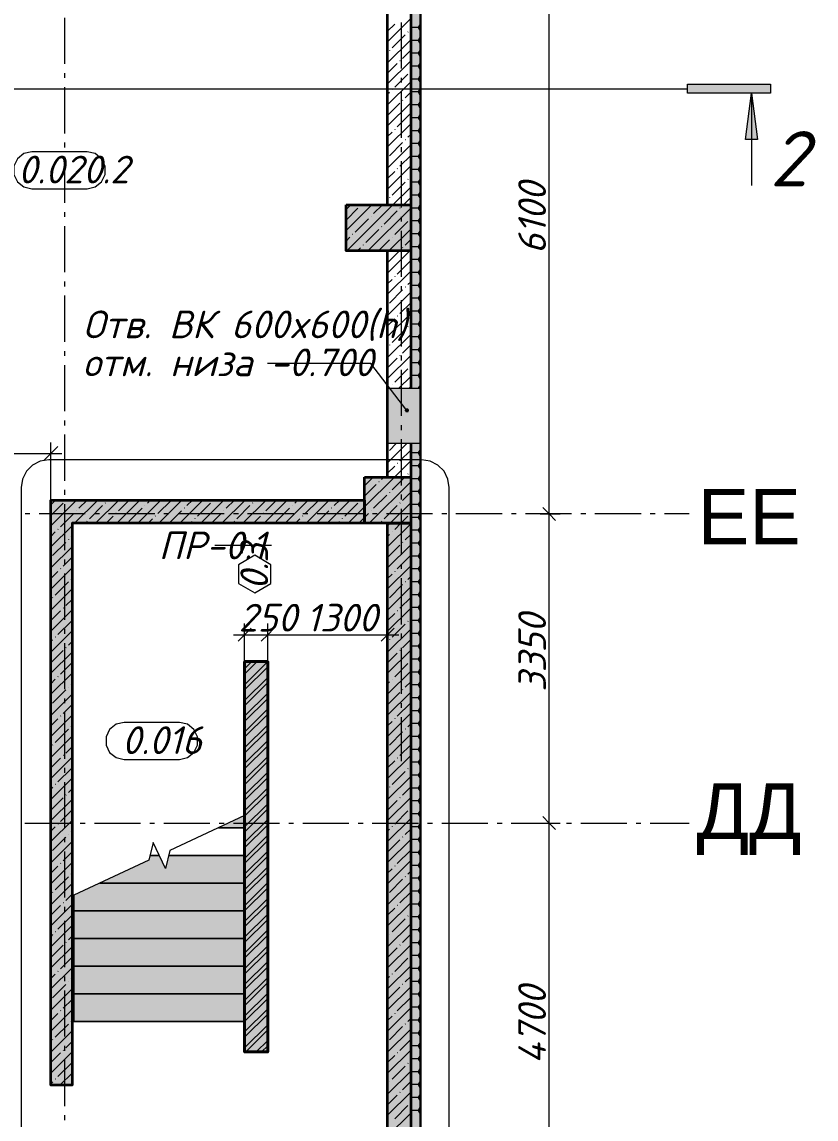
# Model space of a CAD drawing. Header units: millimetres. Extents: x -81576 to 1046824, y -248937 to 691537.
# Drawn here: x 196873 to 205479, y 645484 to 657373 of the extents above; entities that cross this region are included whole.
import ezdxf

# ---------------------------------------------------------------- set-up
doc = ezdxf.new("R2010")
doc.units = ezdxf.units.MM
doc.layers.add('PDF _Геометрия', color=7, linetype='Continuous', true_color=0x1d1d1d)
doc.layers.add('PDF _Сплошная заливка', color=7, linetype='Continuous', true_color=0xffffff)
doc.layers.add('PDF _Текст', color=7, linetype='Continuous')
doc.styles.add('PDF ArialMT', font='arial.ttf')
doc.styles.add('PDF ISOCPEUR Italic', font='isocpeui.ttf')

msp = doc.modelspace()

# ---------------------------------------------------------------- hatches: boundary and pattern name
at = {"layer": 'PDF _Сплошная заливка', "true_color": 0x636466, "transparency": 33554559}
for points in [[(201088, 637747.2), (201188, 637747.2), (201188, 682543.1), (201088, 682543.1), (201088, 653403.1), (201186, 653403.1), (201186, 652803.1), (201088, 652803.1)], [(201188, 637747.2), (201196, 637747.2), (201196, 682551.1), (201188, 682551.1)], [(200386, 654890.8), (201086, 654890.8), (201086, 655390.8), (200386, 655390.8)], [(201086, 653403.1), (201088, 653403.1), (201086, 654890.8)], [(201186, 652803.1), (201186, 653403.1), (200836, 653403.1), (200836, 652803.1)], [(201059.8, 653143.9), (201069.4, 653167), (201054.2, 653186.8), (201029.4, 653183.6), (201019.8, 653160.5), (201035, 653140.6)], [(200586, 651941.1), (201086, 651941.1), (201086, 652441.1), (200586, 652441.1)], [(200586, 651941.1), (200586, 652191.1), (197186, 652191.1), (197186, 651941.1)], [(197416, 645851.1), (197416, 651941.1), (197186, 651941.1), (197186, 645851.1)], [(201086, 643591.1), (201086, 651941.1), (200836, 651941.1), (200836, 643591.1)], [(199536, 646211.1), (199536, 650441.1), (199286, 650441.1), (199286, 646211.1)], [(199286, 648641.1), (199286, 648772.4), (199004.4, 648641.1)], [(197717.7, 648041.1), (199286, 648041.1), (199286, 648341.1), (198461.5, 648341.1), (198427.1, 648199.5), (198361, 648341.1), (198260.6, 648341.1), (198247.8, 648288.3)], [(197436, 647741.1), (199286, 647741.1), (199286, 648041.1), (197717.7, 648041.1), (197436, 647909.8)], [(197436, 647441.1), (199286, 647441.1), (199286, 647741.1), (197436, 647741.1)], [(197436, 647141.1), (199286, 647141.1), (199286, 647441.1), (197436, 647441.1)], [(199286, 646841.1), (199286, 647141.1), (197436, 647141.1), (197436, 646841.1)], [(199286, 646541.1), (199286, 646841.1), (197436, 646841.1), (197436, 646541.1)]]:
    msp.add_hatch(color=251, dxfattribs=at).paths.add_polyline_path(points)

# ---------------------------------------------------------------- linework, layer by layer
at = {"layer": 'PDF _Геометрия', "color": 7, "lineweight": 13}
for points in [[(97276, 669786.1), (97276, 682551.1), (97386, 682551.1), (201086, 682551.1), (201196, 682551.1), (201196, 637747.2)], [(201188, 637747.2), (201188, 682543.1), (188186, 682543.1)]]:
    msp.add_lwpolyline(points, dxfattribs=at)
at = {"layer": 'PDF _Геометрия', "color": 7, "lineweight": 9}
for points in [[(201088, 653403.1), (201088, 682443.1), (188186, 682443.1)], [(201086, 653403.1), (201086, 682441.1), (188186, 682441.1)], [(202586.2, 639471.1), (202586.2, 639991.1), (202586.2, 643541.1), (202586.2, 643991.1), (202586.2, 648691.1), (202586.2, 652041.1), (202586.2, 658141.1), (202586.2, 659841.1), (202586.2, 661141.1), (202586.2, 664341.1), (202586.2, 666741.1), (202586.2, 666891.1), (202586.2, 670241.1), (202586.2, 671341.1), (202586.2, 672341.1), (202586.2, 678790.8), (202586.2, 682461.1)], [(197336, 656918.4), (197336, 657418.4)], [(200986, 656868.2), (200986, 657368.2)], [(197336, 656765.5), (197336, 656818.4)], [(200986, 656715.3), (200986, 656768.2)], [(197336, 656165.5), (197336, 656665.5)], [(200986, 656115.3), (200986, 656615.3)], [(204779.1, 656599.4), (204779.1, 655599.4)], [(197336, 656012.5), (197336, 656065.5)], [(200986, 655962.4), (200986, 656015.3)], [(197336, 655412.5), (197336, 655912.5)], [(200986, 655362.4), (200986, 655862.4)], [(197336, 655259.6), (197336, 655312.5)], [(200986, 655209.4), (200986, 655262.4)], [(197336, 654659.6), (197336, 655159.6)], [(200986, 654609.4), (200986, 655109.4)], [(197336, 654506.7), (197336, 654559.6)], [(200986, 654456.5), (200986, 654509.4)], [(197336, 653906.7), (197336, 654406.7)], [(200986, 653856.5), (200986, 654356.5)], [(197336, 653753.8), (197336, 653806.7)], [(200986, 653703.6), (200986, 653756.5)], [(197336, 653153.8), (197336, 653653.8)], [(201044.6, 653163.7), (200654.8, 653671.2), (200036.9, 653671.2), (199532.5, 653671.2)], [(200986, 653103.6), (200986, 653603.6)], [(197336, 653000.9), (197336, 653053.8)], [(200986, 652950.7), (200986, 653003.6)], [(197186, 652191.1), (197186, 652696.2), (197186, 652816.2)], [(197336, 652400.9), (197336, 652900.9)], [(200986, 652350.7), (200986, 652850.7)], [(201086, 637747.2), (201086, 652803.1)], [(201088, 637747.2), (201088, 652803.1)], [(193666, 652696.2), (197306, 652696.2)], [(197336, 652248), (197336, 652300.9)], [(200986, 652197.8), (200986, 652250.7)], [(197336, 651647.9), (197336, 652148)], [(200986, 651597.8), (200986, 652097.8)], [(202516.2, 652111.1), (202586.2, 652041.1), (202656.2, 651971.1)], [(196959.1, 652041.1), (196906.2, 652041.1)], [(197559.1, 652041.1), (197059.1, 652041.1)], [(197712, 652041.1), (197659.1, 652041.1)], [(198312, 652041.1), (197812, 652041.1)], [(198464.9, 652041.1), (198412, 652041.1)], [(199064.9, 652041.1), (198564.9, 652041.1)], [(199217.9, 652041.1), (199164.9, 652041.1)], [(199817.9, 652041.1), (199317.9, 652041.1)], [(199970.8, 652041.1), (199917.9, 652041.1)], [(200570.8, 652041.1), (200070.8, 652041.1)], [(200723.7, 652041.1), (200670.8, 652041.1)], [(201323.7, 652041.1), (200823.7, 652041.1)], [(201476.6, 652041.1), (201423.7, 652041.1)], [(202076.6, 652041.1), (201576.6, 652041.1)], [(202229.5, 652041.1), (202176.6, 652041.1)], [(202829.5, 652041.1), (202329.5, 652041.1)], [(202487.2, 652041.1), (202586.2, 652041.1), (202706.2, 652041.1)], [(202982.4, 652041.1), (202929.5, 652041.1)], [(203582.4, 652041.1), (203082.4, 652041.1)], [(203735.4, 652041.1), (203682.4, 652041.1)], [(204103.9, 652041.1), (203835.4, 652041.1)], [(199575.5, 651698.2), (198961.9, 651698.2)], [(197336, 651495), (197336, 651547.9)], [(200986, 651444.9), (200986, 651497.8)], [(197336, 650895), (197336, 651395)], [(200986, 650844.9), (200986, 651344.9)], [(197336, 650742.1), (197336, 650795)], [(199356, 650802.5), (199286, 650732.5), (199216, 650662.5)], [(199286, 650441.1), (199286, 650732.5), (199286, 650852.5)], [(199606, 650802.5), (199536, 650732.5), (199466, 650662.5)], [(199536, 650441.1), (199536, 650732.5), (199536, 650852.5)], [(200906, 650802.5), (200836, 650732.5), (200766, 650662.5)], [(200836, 650831.5), (200836, 650732.5), (200836, 650612.5)], [(199166, 650732.5), (199536, 650732.5), (200956, 650732.5)], [(200986, 650691.9), (200986, 650744.9)], [(197336, 650142.1), (197336, 650642.1)], [(200986, 650091.9), (200986, 650591.9)], [(197336, 649989.2), (197336, 650042.1)], [(200986, 649939), (200986, 649991.9)], [(197336, 649389.2), (197336, 649889.2)], [(200986, 649361.2), (200986, 649839)], [(197336, 649236.3), (197336, 649289.2)], [(197336, 648636.3), (197336, 649136.3)], [(202516.2, 648761.1), (202586.2, 648691.1), (202656.2, 648621.1)], [(196904.8, 648691.1), (197404.8, 648691.1)], [(197504.8, 648691.1), (197557.7, 648691.1)], [(197657.7, 648691.1), (198157.7, 648691.1)], [(198257.7, 648691.1), (198310.6, 648691.1)], [(198410.6, 648691.1), (198910.6, 648691.1)], [(199010.6, 648691.1), (199063.6, 648691.1)], [(199163.6, 648691.1), (199663.6, 648691.1)], [(199763.6, 648691.1), (199816.5, 648691.1)], [(199916.5, 648691.1), (200416.5, 648691.1)], [(200516.5, 648691.1), (200569.4, 648691.1)], [(200669.4, 648691.1), (201169.4, 648691.1)], [(201269.4, 648691.1), (201322.3, 648691.1)], [(201422.3, 648691.1), (201922.3, 648691.1)], [(202022.3, 648691.1), (202075.2, 648691.1)], [(202175.2, 648691.1), (202675.2, 648691.1)], [(202487.2, 648691.1), (202586.2, 648691.1), (202706.2, 648691.1)], [(202775.2, 648691.1), (202828.1, 648691.1)], [(202928.1, 648691.1), (203428.1, 648691.1)], [(203528.1, 648691.1), (203581.1, 648691.1)], [(203681.1, 648691.1), (204103.9, 648691.1)], [(197336, 648483.4), (197336, 648536.3)], [(197336, 647883.4), (197336, 648383.4)], [(197336, 647730.4), (197336, 647783.4)], [(197336, 647130.4), (197336, 647630.4)], [(197336, 646977.5), (197336, 647030.4)], [(197336, 646377.5), (197336, 646877.5)], [(199286, 646541.1), (197436, 646541.1)], [(197336, 646224.6), (197336, 646277.5)], [(197336, 645624.6), (197336, 646124.6)], [(197336, 645471.7), (197336, 645524.6)]]:
    msp.add_lwpolyline(points, dxfattribs=at)
at = {"layer": 'PDF _Геометрия', "color": 7, "lineweight": 35}
for points in [[(193086, 678640.8), (193086, 680490.8), (193336, 680490.8), (193336, 678790.8), (200836, 678790.8), (200836, 682190.8), (193336, 682190.8), (193336, 682440.8), (201086, 682440.8), (201086, 682190.8), (201086, 678540.8), (201086, 653403.1)], [(200836, 655390.8), (200836, 657891.1)], [(200836, 652441.1), (200836, 654890.8)], [(201086, 652803.1), (201086, 652066.1)]]:
    msp.add_lwpolyline(points, dxfattribs=at)
at = {"layer": 'PDF _Геометрия', "lineweight": 9}
for points in [[(201086, 657408.5), (200836, 657158.5)], [(200912.2, 657348.7), (200836, 657272.6)], [(201166.5, 657311.9), (201088, 657311.9)], [(201188, 657349.2), (201166.5, 657311.9)], [(201166.5, 657311.9), (201188, 657274.5)], [(201026.2, 657234.7), (200883.7, 657092.1)], [(201057.1, 657265.6), (201054.8, 657263.2)], [(201086, 657294.5), (201083.3, 657291.7)], [(201188, 657209.6), (201166.5, 657172.2)], [(201086, 657180.4), (200836, 656930.4)], [(201166.5, 657172.2), (201088, 657172.2)], [(201166.5, 657172.2), (201188, 657134.8)], [(200857.5, 657066), (200855.2, 657063.6)], [(201086, 657066.4), (200997.7, 656978.1)], [(201166.5, 657032.5), (201088, 657032.5)], [(201188, 657069.9), (201166.5, 657032.5)], [(201166.5, 657032.5), (201188, 656995.1)], [(201086, 656952.3), (200836, 656702.3)], [(200940.7, 656921), (200836, 656816.4)], [(200971.6, 656951.9), (200969.2, 656949.6)], [(201085.6, 656837.9), (201083.3, 656835.5)], [(201166.5, 656892.8), (201088, 656892.8)], [(201188, 656930.2), (201166.5, 656892.8)], [(201166.5, 656892.8), (201188, 656855.4)], [(201086, 656724.2), (200836, 656474.2)], [(201054.8, 656807), (200912.2, 656664.4)], [(201166.5, 656753.1), (201088, 656753.1)], [(201188, 656790.5), (201166.5, 656753.2)], [(201166.5, 656753.1), (201188, 656715.8)], [(200855.2, 656607.4), (200836, 656588.3)], [(200886.1, 656638.3), (200883.7, 656635.9)], [(201086, 656610.2), (201026.2, 656550.4)], [(201166.5, 656613.5), (201088, 656613.5)], [(201188, 656650.8), (201166.5, 656613.5)], [(201166.5, 656613.5), (201188, 656576.1)], [(201086, 656496.1), (200836, 656246.1)], [(200969.2, 656493.4), (200836, 656360.2)], [(201000.1, 656524.2), (200997.7, 656521.9)], [(201188, 656511.2), (201166.5, 656473.8)], [(201083.3, 656379.3), (200940.7, 656236.7)], [(201166.5, 656473.8), (201088, 656473.8)], [(201166.5, 656473.8), (201188, 656436.4)], [(201188, 656371.5), (201166.5, 656334.1)], [(201086, 656268), (200836, 656018)], [(201166.5, 656334.1), (201088, 656334.1)], [(201166.5, 656334.1), (201188, 656296.7)], [(200883.7, 656179.7), (200836, 656132.1)], [(200914.6, 656210.6), (200912.2, 656208.2)], [(201086, 656154), (201054.8, 656122.7)], [(201166.5, 656194.4), (201088, 656194.4)], [(201188, 656231.8), (201166.5, 656194.4)], [(201166.5, 656194.4), (201188, 656157)], [(201086, 656039.9), (200836, 655789.9)], [(200997.7, 656065.7), (200855.2, 655923.1)], [(201028.6, 656096.6), (201026.2, 656094.2)], [(201166.5, 656054.7), (201088, 656054.7)], [(201188, 656092.1), (201166.5, 656054.8)], [(201166.5, 656054.7), (201188, 656017.4)], [(201086, 655925.9), (200969.2, 655809.1)], [(201166.5, 655915.1), (201088, 655915.1)], [(201188, 655952.4), (201166.5, 655915.1)], [(201166.5, 655915.1), (201188, 655877.7)], [(201086, 655811.8), (200836, 655561.8)], [(200943.1, 655782.9), (200940.7, 655780.5)], [(201166.5, 655775.4), (201088, 655775.4)], [(201188, 655812.7), (201166.5, 655775.4)], [(201166.5, 655775.4), (201188, 655738)], [(200912.2, 655752), (200836, 655675.9)], [(201057.1, 655668.9), (201054.8, 655666.5)], [(201086, 655697.8), (201083.3, 655695)], [(201188, 655673.1), (201166.5, 655635.7)], [(201086, 655583.7), (200893.1, 655390.8), (200393.1, 654890.8)], [(201026.2, 655638), (200883.7, 655495.4)], [(201166.5, 655635.7), (201088, 655635.7)], [(201166.5, 655635.7), (201188, 655598.3)], [(201188, 655533.4), (201166.5, 655496)], [(200857.5, 655469.3), (200855.2, 655466.9)], [(201086, 655469.7), (201007.1, 655390.8), (200997.7, 655381.4)], [(201166.5, 655496), (201088, 655496)], [(201166.5, 655496), (201188, 655458.6)], [(200436.9, 655390.8), (200386, 655339.9)], [(200665, 655390.8), (200386, 655111.8)], [(200513, 655352.9), (200386, 655225.9)], [(200543.9, 655383.7), (200541.5, 655381.4)], [(201086, 655355.6), (200621.2, 654890.8)], [(200779, 655390.8), (200684.1, 655295.8)], [(200940.7, 655324.4), (200798.1, 655181.8)], [(200971.6, 655355.2), (200969.2, 655352.9)], [(201166.5, 655356.3), (201088, 655356.3)], [(201188, 655393.7), (201166.5, 655356.3)], [(201166.5, 655356.3), (201188, 655318.9)], [(200627.1, 655238.8), (200484.5, 655096.3)], [(200658, 655269.7), (200655.6, 655267.3)], [(201054.8, 655210.3), (200912.2, 655067.7)], [(201085.6, 655241.2), (201083.3, 655238.8)], [(201166.5, 655216.6), (201088, 655216.6)], [(201188, 655254), (201166.5, 655216.7)], [(201166.5, 655216.6), (201188, 655179.3)], [(200458.4, 655070.1), (200456, 655067.7)], [(200741.1, 655124.8), (200598.6, 654982.2)], [(200772, 655155.6), (200769.6, 655153.3)], [(201086, 655127.5), (200849.3, 654890.8), (200836, 654877.5)], [(201166.5, 655077), (201088, 655077)], [(201188, 655114.3), (201166.5, 655077)], [(201166.5, 655077), (201188, 655039.6)], [(200427.5, 655039.2), (200386, 654997.8)], [(200572.4, 654956.1), (200570, 654953.7)], [(200855.2, 655010.7), (200735.2, 654890.8)], [(200886.1, 655041.6), (200883.7, 655039.2)], [(201086, 655013.5), (201026.2, 654953.7)], [(201166.5, 654937.3), (201088, 654937.3)], [(201188, 654974.7), (201166.5, 654937.3)], [(201166.5, 654937.3), (201188, 654899.9)], [(200541.5, 654925.2), (200507.1, 654890.8)], [(201086, 654899.4), (201077.4, 654890.8), (200836, 654649.4)], [(200969.2, 654896.7), (200963.3, 654890.8), (200836, 654763.5)], [(201000.1, 654927.5), (200997.7, 654925.2)], [(201188, 654835), (201166.5, 654797.6)], [(201083.3, 654782.6), (200940.7, 654640.1)], [(201166.5, 654797.6), (201088, 654797.6)], [(201166.5, 654797.6), (201188, 654760.2)], [(201086, 654671.3), (200836, 654421.3)], [(200883.7, 654583), (200836, 654535.4)], [(200914.6, 654613.9), (200912.2, 654611.5)], [(201166.5, 654657.9), (201088, 654657.9)], [(201188, 654695.3), (201166.5, 654657.9)], [(201166.5, 654657.9), (201188, 654620.5)], [(200997.7, 654469), (200855.2, 654326.4)], [(201028.6, 654499.9), (201026.2, 654497.5)], [(201086, 654557.3), (201054.8, 654526)], [(201166.5, 654518.2), (201088, 654518.2)], [(201188, 654555.6), (201166.5, 654518.3)], [(201166.5, 654518.2), (201188, 654480.9)], [(201086, 654443.2), (200836, 654193.2)], [(201166.5, 654378.6), (201088, 654378.6)], [(201188, 654415.9), (201166.5, 654378.6)], [(201166.5, 654378.6), (201188, 654341.2)], [(201086, 654329.2), (200969.2, 654212.4)], [(201166.5, 654238.9), (201088, 654238.9)], [(201188, 654276.3), (201166.5, 654238.9)], [(201166.5, 654238.9), (201188, 654201.5)], [(201086, 654215.1), (200836, 653965.1)], [(200912.2, 654155.3), (200836, 654079.2)], [(200943.1, 654186.2), (200940.7, 654183.9)], [(201188, 654136.6), (201166.5, 654099.2)], [(201086, 653987), (200836, 653737)], [(201026.2, 654041.3), (200883.7, 653898.7)], [(201057.1, 654072.2), (201054.8, 654069.8)], [(201086, 654101.1), (201083.3, 654098.3)], [(201166.5, 654099.2), (201088, 654099.2)], [(201166.5, 654099.2), (201188, 654061.8)], [(201188, 653996.9), (201166.5, 653959.5)], [(200857.5, 653872.6), (200855.2, 653870.2)], [(201086, 653873), (200997.7, 653784.7)], [(201166.5, 653959.5), (201088, 653959.5)], [(201166.5, 653959.5), (201188, 653922.1)], [(201086, 653758.9), (200836, 653508.9)], [(200971.6, 653758.5), (200969.2, 653756.2)], [(201166.5, 653819.8), (201088, 653819.8)], [(201188, 653857.2), (201166.5, 653819.9)], [(201166.5, 653819.8), (201188, 653782.5)], [(200940.7, 653727.7), (200836, 653623)], [(201085.6, 653644.5), (201083.3, 653642.1)], [(201166.5, 653680.1), (201088, 653680.1)], [(201188, 653717.5), (201166.5, 653680.2)], [(201166.5, 653680.1), (201188, 653642.8)], [(201054.8, 653613.6), (200912.2, 653471)], [(201086, 653530.9), (200958.3, 653403.1)], [(201166.5, 653540.5), (201088, 653540.5)], [(201188, 653577.8), (201166.5, 653540.5)], [(201166.5, 653540.5), (201188, 653503.1)], [(200855.2, 653414), (200844.2, 653403.1)], [(200886.1, 653444.9), (200883.7, 653442.5)], [(201086, 653416.8), (201072.3, 653403.1)], [(201188, 653438.2), (201167.8, 653403.1)], [(201186, 653366.9), (201188, 653363.4)], [(201188, 653298.5), (201186, 653295)], [(201186, 653227.2), (201188, 653223.7)], [(201188, 653158.8), (201186, 653155.3)], [(201186, 653087.5), (201188, 653084)], [(201188, 653019.1), (201186, 653015.7)], [(201186, 652947.8), (201188, 652944.4)], [(201042.6, 652803.1), (200836, 652596.6)], [(200928.5, 652803.1), (200855.2, 652729.7)], [(201188, 652879.4), (201186, 652876)], [(201186, 652808.1), (201188, 652804.7)], [(201086, 652732.5), (200969.2, 652615.7)], [(201166.5, 652702.4), (201088, 652702.4)], [(201188, 652739.8), (201166.5, 652702.4)], [(201166.5, 652702.4), (201188, 652665)], [(201086, 652618.5), (200908.7, 652441.1), (200586, 652118.5), (200408.7, 651941.1)], [(200912.2, 652558.7), (200836, 652482.5)], [(200943.1, 652589.5), (200940.7, 652587.2)], [(201166.5, 652562.7), (201088, 652562.7)], [(201188, 652600.1), (201166.5, 652562.7)], [(201166.5, 652562.7), (201188, 652525.3)], [(200680.6, 652441.1), (200586, 652346.6)], [(200794.6, 652441.1), (200769.6, 652416.1)], [(201026.2, 652444.6), (201022.7, 652441.1), (200883.7, 652302)], [(201057.1, 652475.5), (201054.8, 652473.1)], [(201086, 652504.4), (201083.3, 652501.6)], [(201188, 652460.4), (201166.5, 652423)], [(200712.6, 652359.1), (200586, 652232.5)], [(201086, 652390.4), (200636.8, 651941.1)], [(200743.5, 652390), (200741.1, 652387.6)], [(201166.5, 652423), (201088, 652423)], [(201166.5, 652423), (201188, 652385.6)], [(201188, 652320.7), (201166.5, 652283.4)], [(200826.7, 652245), (200684.1, 652102.5)], [(200857.5, 652275.9), (200855.2, 652273.5)], [(201086, 652276.3), (200997.7, 652188)], [(201166.5, 652283.3), (201088, 652283.3)], [(201166.5, 652283.3), (201188, 652246)], [(197237.2, 652191.1), (197186, 652139.9)], [(197465.3, 652191.1), (197215.3, 651941.1), (197186, 651911.8)], [(197319.6, 652159.5), (197186, 652025.9)], [(197350.5, 652190.4), (197348.2, 652188)], [(197693.4, 652191.1), (197443.4, 651941.1)], [(197579.4, 652191.1), (197490.7, 652102.5)], [(197747.3, 652131), (197604.8, 651988.4)], [(197921.5, 652191.1), (197671.5, 651941.1)], [(197778.2, 652161.9), (197775.8, 652159.5)], [(197807.5, 652191.1), (197804.3, 652188)], [(198149.6, 652191.1), (197899.6, 651941.1)], [(198035.6, 652191.1), (197918.4, 652073.9)], [(198175, 652102.5), (198032.4, 651959.9)], [(198377.7, 652191.1), (198127.7, 651941.1)], [(198205.9, 652133.3), (198203.5, 652131)], [(198263.6, 652191.1), (198232, 652159.5)], [(198488.6, 652188), (198346.1, 652045.4)], [(198605.8, 652191.1), (198355.8, 651941.1)], [(198833.9, 652191.1), (198583.9, 651941.1)], [(198633.6, 652104.8), (198631.2, 652102.5)], [(198719.8, 652191.1), (198659.7, 652131)], [(198916.3, 652159.5), (198773.8, 652016.9)], [(199062, 652191.1), (198812, 651941.1)], [(198947.2, 652190.4), (198944.8, 652188)], [(199290.1, 652191.1), (199040.1, 651941.1)], [(199176, 652191.1), (199087.4, 652102.5)], [(199344, 652131), (199201.5, 651988.4)], [(199518.2, 652191.1), (199268.2, 651941.1)], [(199374.9, 652161.9), (199372.5, 652159.5)], [(199404.1, 652191.1), (199401, 652188)], [(199746.3, 652191.1), (199496.3, 651941.1)], [(199632.2, 652191.1), (199515.1, 652073.9)], [(199771.7, 652102.5), (199629.1, 651959.9)], [(199974.4, 652191.1), (199724.4, 651941.1)], [(199802.6, 652133.3), (199800.2, 652131)], [(199860.3, 652191.1), (199828.7, 652159.5)], [(200085.3, 652188), (199942.8, 652045.4)], [(200202.5, 652191.1), (199952.5, 651941.1)], [(200430.6, 652191.1), (200180.6, 651941.1)], [(200230.3, 652104.8), (200227.9, 652102.5)], [(200316.5, 652191.1), (200256.4, 652131)], [(200513, 652159.5), (200370.5, 652016.9)], [(200543.9, 652190.4), (200541.5, 652188)], [(200940.7, 652131), (200798.1, 651988.4)], [(201086, 652162.3), (200864.9, 651941.1), (200836, 651912.3)], [(200971.6, 652161.9), (200969.2, 652159.5)], [(201166.5, 652143.7), (201088, 652143.7)], [(201188, 652181), (201166.5, 652143.7)], [(201166.5, 652143.7), (201188, 652106.3)], [(197433.7, 652045.4), (197329.4, 651941.1), (197291.1, 651902.9)], [(197464.6, 652076.3), (197462.2, 652073.9)], [(197578.6, 651962.3), (197576.2, 651959.9)], [(197861.4, 652016.9), (197785.6, 651941.1)], [(197892.3, 652047.8), (197889.9, 652045.4)], [(198289.1, 651988.4), (198241.7, 651941.1)], [(198319.9, 652019.3), (198317.6, 652016.9)], [(198602.7, 652073.9), (198469.8, 651941.1)], [(198747.6, 651990.8), (198745.3, 651988.4)], [(199030.4, 652045.4), (198926, 651941.1)], [(199061.3, 652076.3), (199058.9, 652073.9)], [(199175.3, 651962.3), (199172.9, 651959.9)], [(199458.1, 652016.9), (199382.2, 651941.1)], [(199488.9, 652047.8), (199486.6, 652045.4)], [(199885.7, 651988.4), (199838.4, 651941.1)], [(199916.6, 652019.3), (199914.3, 652016.9)], [(200199.4, 652073.9), (200066.5, 651941.1)], [(200344.3, 651990.8), (200341.9, 651988.4)], [(200627.1, 652045.4), (200586, 652004.4), (200522.7, 651941.1)], [(200658, 652076.3), (200655.6, 652073.9)], [(200772, 651962.3), (200769.6, 651959.9)], [(201054.8, 652016.9), (200978.9, 651941.1), (200912.2, 651874.4)], [(201085.6, 652047.8), (201083.3, 652045.4)], [(201166.5, 652004), (201088, 652004)], [(201188, 652041.4), (201166.5, 652004)], [(201166.5, 652004), (201188, 651966.6)], [(197416, 651913.7), (197186, 651683.7)], [(197234.1, 651845.8), (197186, 651797.8)], [(197265, 651876.7), (197262.6, 651874.4)], [(198716.7, 651959.9), (198697.9, 651941.1)], [(200313.4, 651959.9), (200294.6, 651941.1)], [(201086, 651934.2), (200836, 651684.2)], [(200886.1, 651848.2), (200883.7, 651845.8)], [(201166.5, 651864.3), (201088, 651864.3)], [(201188, 651901.7), (201166.5, 651864.3)], [(201166.5, 651864.3), (201188, 651826.9)], [(197348.2, 651731.8), (197205.6, 651589.2)], [(197379, 651762.7), (197376.7, 651760.3)], [(197416, 651799.7), (197405.2, 651788.8)], [(200855.2, 651817.3), (200836, 651798.2)], [(201000.1, 651734.2), (200997.7, 651731.8)], [(201086, 651820.1), (201026.2, 651760.3)], [(201166.5, 651724.6), (201088, 651724.6)], [(201188, 651762), (201166.5, 651724.6)], [(201166.5, 651724.6), (201188, 651687.2)], [(197416, 651685.6), (197186, 651455.6)], [(201086, 651706.1), (200836, 651456.1)], [(200969.2, 651703.3), (200836, 651570.1)], [(201188, 651622.3), (201166.5, 651585)], [(197416, 651571.6), (197319.6, 651475.2)], [(201083.3, 651589.2), (200940.7, 651446.7)], [(201166.5, 651584.9), (201088, 651584.9)], [(201166.5, 651584.9), (201188, 651547.5)], [(197416, 651457.5), (197186, 651227.5)], [(197262.6, 651418.2), (197186, 651341.6)], [(197293.5, 651449), (197291.1, 651446.7)], [(201086, 651478), (200836, 651228)], [(200883.7, 651389.6), (200836, 651342)], [(200914.6, 651420.5), (200912.2, 651418.2)], [(201166.5, 651445.2), (201088, 651445.2)], [(201188, 651482.6), (201166.5, 651445.3)], [(201166.5, 651445.2), (201188, 651407.9)], [(197376.7, 651304.1), (197234.1, 651161.6)], [(197407.5, 651335), (197405.2, 651332.6)], [(201086, 651249.9), (200836, 650999.9)], [(200997.7, 651275.6), (200855.2, 651133)], [(201028.6, 651306.5), (201026.2, 651304.1)], [(201086, 651363.9), (201054.8, 651332.6)], [(201166.5, 651305.6), (201088, 651305.6)], [(201188, 651342.9), (201166.5, 651305.6)], [(201166.5, 651305.6), (201188, 651268.2)], [(197416, 651229.4), (197186, 650999.4)], [(197208, 651135.4), (197205.6, 651133)], [(201086, 651135.8), (200969.2, 651019)], [(201166.5, 651165.9), (201088, 651165.9)], [(201188, 651203.3), (201166.5, 651165.9)], [(201166.5, 651165.9), (201188, 651128.5)], [(197322, 651021.4), (197319.6, 651019)], [(197416, 651115.4), (197348.2, 651047.5)], [(201086, 651021.8), (200836, 650771.8)], [(201166.5, 651026.2), (201088, 651026.2)], [(201188, 651063.6), (201166.5, 651026.2)], [(201166.5, 651026.2), (201188, 650988.8)], [(197416, 651001.3), (197186, 650771.3)], [(197291.1, 650990.5), (197186, 650885.4)], [(200912.2, 650962), (200836, 650885.8)], [(200943.1, 650992.8), (200940.7, 650990.5)], [(201086, 650907.7), (201083.3, 650904.9)], [(201188, 650923.9), (201166.5, 650886.5)], [(197416, 650773.2), (197186, 650543.2)], [(197405.2, 650876.4), (197262.6, 650733.9)], [(201086, 650793.7), (200836, 650543.7)], [(201026.2, 650847.9), (200883.7, 650705.4)], [(201057.1, 650878.8), (201054.8, 650876.4)], [(201166.5, 650886.5), (201088, 650886.5)], [(201166.5, 650886.5), (201188, 650849.1)], [(201188, 650784.2), (201166.5, 650746.9)], [(197205.6, 650676.8), (197186, 650657.3)], [(197236.5, 650707.7), (197234.1, 650705.4)], [(197416, 650659.2), (197376.7, 650619.8)], [(200857.5, 650679.2), (200855.2, 650676.8)], [(201086, 650679.6), (200997.7, 650591.3)], [(201166.5, 650746.8), (201088, 650746.8)], [(201166.5, 650746.8), (201188, 650709.5)], [(197319.6, 650562.8), (197186, 650429.2)], [(197416, 650545.1), (197186, 650315.1)], [(197350.5, 650593.7), (197348.2, 650591.3)], [(201086, 650565.6), (200836, 650315.6)], [(200971.6, 650565.2), (200969.2, 650562.8)], [(201166.5, 650607.2), (201088, 650607.2)], [(201188, 650644.5), (201166.5, 650607.2)], [(201166.5, 650607.2), (201188, 650569.8)], [(197416, 650431.1), (197291.1, 650306.2)], [(200940.7, 650534.3), (200836, 650429.6)], [(201054.8, 650420.2), (200912.2, 650277.7)], [(201085.6, 650451.1), (201083.3, 650448.7)], [(201166.5, 650467.5), (201088, 650467.5)], [(201188, 650504.9), (201166.5, 650467.5)], [(201166.5, 650467.5), (201188, 650430.1)], [(197416, 650317), (197186, 650087)], [(201086, 650337.5), (200836, 650087.5)], [(201166.5, 650327.8), (201088, 650327.8)], [(201188, 650365.2), (201166.5, 650327.8)], [(201166.5, 650327.8), (201188, 650290.4)], [(197234.1, 650249.2), (197186, 650201.1)], [(197265, 650280), (197262.6, 650277.7)], [(197416, 650203), (197405.2, 650192.1)], [(200855.2, 650220.6), (200836, 650201.5)], [(200886.1, 650251.5), (200883.7, 650249.2)], [(201086, 650223.4), (201026.2, 650163.6)], [(201166.5, 650188.1), (201088, 650188.1)], [(201188, 650225.5), (201166.5, 650188.1)], [(201166.5, 650188.1), (201188, 650150.7)], [(197416, 650088.9), (197186, 649858.9)], [(197348.2, 650135.1), (197205.6, 649992.5)], [(197379, 650166), (197376.7, 650163.6)], [(201086, 650109.4), (200836, 649859.4)], [(200969.2, 650106.6), (200836, 649973.4)], [(201000.1, 650137.5), (200997.7, 650135.1)], [(201188, 650085.8), (201166.5, 650048.5)], [(197416, 649974.9), (197319.6, 649878.5)], [(201083.3, 649992.5), (200940.7, 649850)], [(201166.5, 650048.4), (201088, 650048.4)], [(201166.5, 650048.4), (201188, 650011.1)], [(201188, 649946.1), (201166.5, 649908.8)], [(197416, 649860.8), (197186, 649630.8)], [(197262.6, 649821.5), (197186, 649744.9)], [(197293.5, 649852.4), (197291.1, 649850)], [(201086, 649881.3), (200836, 649631.3)], [(200914.6, 649823.8), (200912.2, 649821.5)], [(201166.5, 649908.8), (201088, 649908.8)], [(201166.5, 649908.8), (201188, 649871.4)], [(197376.7, 649707.4), (197234.1, 649564.9)], [(197407.5, 649738.3), (197405.2, 649735.9)], [(200883.7, 649793), (200836, 649745.3)], [(201028.6, 649709.8), (201026.2, 649707.4)], [(201086, 649767.2), (201054.8, 649735.9)], [(201166.5, 649769.1), (201088, 649769.1)], [(201188, 649806.5), (201166.5, 649769.1)], [(201166.5, 649769.1), (201188, 649731.7)], [(197416, 649632.7), (197186, 649402.7)], [(201086, 649653.2), (200836, 649403.2)], [(200997.7, 649678.9), (200855.2, 649536.3)], [(201166.5, 649629.4), (201088, 649629.4)], [(201188, 649666.8), (201166.5, 649629.4)], [(201166.5, 649629.4), (201188, 649592)], [(197208, 649538.7), (197205.6, 649536.3)], [(197416, 649518.7), (197348.2, 649450.8)], [(201086, 649539.1), (200969.2, 649422.3)], [(201166.5, 649489.7), (201088, 649489.7)], [(201188, 649527.1), (201166.5, 649489.7)], [(201166.5, 649489.7), (201188, 649452.3)], [(197416, 649404.7), (197186, 649174.7)], [(197291.1, 649393.8), (197186, 649288.7)], [(197322, 649424.7), (197319.6, 649422.3)], [(201086, 649425.1), (200836, 649175.1)], [(200912.2, 649365.3), (200836, 649289.1)], [(200943.1, 649396.2), (200940.7, 649393.8)], [(201166.5, 649350), (201088, 649350)], [(201188, 649387.4), (201166.5, 649350)], [(201166.5, 649350), (201188, 649312.6)], [(197405.2, 649279.7), (197262.6, 649137.2)], [(201026.2, 649251.2), (200883.7, 649108.7)], [(201057.1, 649282.1), (201054.8, 649279.7)], [(201086, 649311), (201083.3, 649308.2)], [(201188, 649247.7), (201166.5, 649210.4)], [(197416, 649176.6), (197186, 648946.6)], [(197236.5, 649111), (197234.1, 649108.7)], [(201086, 649197), (200836, 648947)], [(201166.5, 649210.3), (201088, 649210.3)], [(201166.5, 649210.3), (201188, 649173)], [(201188, 649108), (201166.5, 649070.7)], [(197205.6, 649080.2), (197186, 649060.6)], [(197350.5, 648997), (197348.2, 648994.6)], [(197416, 649062.5), (197376.7, 649023.1)], [(200857.5, 649082.5), (200855.2, 649080.2)], [(201086, 649082.9), (200997.7, 648994.6)], [(201166.5, 649070.7), (201088, 649070.7)], [(201166.5, 649070.7), (201188, 649033.3)], [(197319.6, 648966.1), (197186, 648832.5)], [(197416, 648948.5), (197186, 648718.5)], [(201086, 648968.9), (200836, 648718.9)], [(200940.7, 648937.6), (200836, 648832.9)], [(200971.6, 648968.5), (200969.2, 648966.1)], [(201166.5, 648931), (201088, 648931)], [(201188, 648968.4), (201166.5, 648931)], [(201166.5, 648931), (201188, 648893.6)], [(197416, 648834.4), (197291.1, 648709.5)], [(201054.8, 648823.5), (200912.2, 648681)], [(201085.6, 648854.4), (201083.3, 648852.1)], [(201166.5, 648791.3), (201088, 648791.3)], [(201188, 648828.7), (201166.5, 648791.3)], [(201166.5, 648791.3), (201188, 648753.9)], [(197416, 648720.4), (197186, 648490.4)], [(197234.1, 648652.5), (197186, 648604.4)], [(197265, 648683.3), (197262.6, 648681)], [(201086, 648740.8), (200836, 648490.8)], [(200886.1, 648654.8), (200883.7, 648652.5)], [(201166.5, 648651.6), (201088, 648651.6)], [(201188, 648689), (201166.5, 648651.6)], [(201166.5, 648651.6), (201188, 648614.2)], [(197348.2, 648538.4), (197205.6, 648395.9)], [(197379, 648569.3), (197376.7, 648566.9)], [(197416, 648606.3), (197405.2, 648595.4)], [(200855.2, 648624), (200836, 648604.8)], [(201000.1, 648540.8), (200997.7, 648538.4)], [(201086, 648626.7), (201026.2, 648566.9)], [(201188, 648549.3), (201166.5, 648512)], [(197416, 648492.3), (197186, 648262.3)], [(201086, 648512.7), (200836, 648262.7)], [(200969.2, 648509.9), (200836, 648376.7)], [(201083.3, 648395.9), (200940.7, 648253.3)], [(201166.5, 648511.9), (201088, 648511.9)], [(201166.5, 648511.9), (201188, 648474.6)], [(201188, 648409.6), (201166.5, 648372.3)], [(197416, 648378.2), (197319.6, 648281.8)], [(201086, 648284.6), (200836, 648034.6)], [(201166.5, 648372.3), (201088, 648372.3)], [(201166.5, 648372.3), (201188, 648334.9)], [(197416, 648264.2), (197186, 648034.2)], [(197262.6, 648224.8), (197186, 648148.2)], [(197293.5, 648255.7), (197291.1, 648253.3)], [(200883.7, 648196.3), (200836, 648148.6)], [(200914.6, 648227.2), (200912.2, 648224.8)], [(201086, 648170.5), (201054.8, 648139.2)], [(201166.5, 648232.6), (201088, 648232.6)], [(201188, 648270), (201166.5, 648232.6)], [(201166.5, 648232.6), (201188, 648195.2)], [(197376.7, 648110.7), (197234.1, 647968.2)], [(197407.5, 648141.6), (197405.2, 648139.2)], [(201086, 648056.5), (200836, 647806.5)], [(200997.7, 648082.2), (200855.2, 647939.7)], [(201028.6, 648113.1), (201026.2, 648110.7)], [(201166.5, 648092.9), (201088, 648092.9)], [(201188, 648130.3), (201166.5, 648092.9)], [(201166.5, 648092.9), (201188, 648055.5)], [(197416, 648036.1), (197186, 647806.1)], [(197208, 647942), (197205.6, 647939.7)], [(197416, 647922), (197348.2, 647854.1)], [(201086, 647942.4), (200969.2, 647825.6)], [(201166.5, 647953.2), (201088, 647953.2)], [(201188, 647990.6), (201166.5, 647953.2)], [(201166.5, 647953.2), (201188, 647915.8)], [(197416, 647808), (197186, 647578)], [(197322, 647828), (197319.6, 647825.6)], [(201086, 647828.4), (200836, 647578.4)], [(201166.5, 647813.5), (201088, 647813.5)], [(201188, 647850.9), (201166.5, 647813.6)], [(201166.5, 647813.5), (201188, 647776.2)], [(197291.1, 647797.1), (197186, 647692)], [(197405.2, 647683), (197262.6, 647540.5)], [(200912.2, 647768.6), (200836, 647692.4)], [(200943.1, 647799.5), (200940.7, 647797.1)], [(201057.1, 647685.4), (201054.8, 647683)], [(201086, 647714.3), (201083.3, 647711.6)], [(201188, 647711.2), (201166.5, 647673.9)], [(197416, 647579.9), (197186, 647349.9)], [(201086, 647600.3), (200836, 647350.3)], [(201026.2, 647654.5), (200883.7, 647512)], [(201166.5, 647673.9), (201088, 647673.9)], [(201166.5, 647673.9), (201188, 647636.5)], [(201188, 647571.6), (201166.5, 647534.2)], [(197205.6, 647483.5), (197186, 647463.9)], [(197236.5, 647514.3), (197234.1, 647512)], [(197416, 647465.8), (197376.7, 647426.4)], [(200857.5, 647485.8), (200855.2, 647483.5)], [(201086, 647486.2), (200997.7, 647397.9)], [(201166.5, 647534.2), (201088, 647534.2)], [(201166.5, 647534.2), (201188, 647496.8)], [(197319.6, 647369.4), (197186, 647235.8)], [(197416, 647351.8), (197186, 647121.8)], [(197350.5, 647400.3), (197348.2, 647397.9)], [(201086, 647372.2), (200836, 647122.2)], [(200940.7, 647340.9), (200836, 647236.2)], [(200971.6, 647371.8), (200969.2, 647369.4)], [(201166.5, 647394.5), (201088, 647394.5)], [(201188, 647431.9), (201166.5, 647394.5)], [(201166.5, 647394.5), (201188, 647357.1)], [(197416, 647237.7), (197291.1, 647112.8)], [(201054.8, 647226.8), (200912.2, 647084.3)], [(201085.6, 647257.7), (201083.3, 647255.4)], [(201166.5, 647254.8), (201088, 647254.8)], [(201188, 647292.2), (201166.5, 647254.8)], [(201166.5, 647254.8), (201188, 647217.4)], [(197416, 647123.7), (197186, 646893.7)], [(201086, 647144.1), (200836, 646894.1)], [(201166.5, 647115.1), (201088, 647115.1)], [(201188, 647152.5), (201166.5, 647115.1)], [(201166.5, 647115.1), (201188, 647077.7)], [(197234.1, 647055.8), (197186, 647007.7)], [(197265, 647086.7), (197262.6, 647084.3)], [(197379, 646972.6), (197376.7, 646970.2)], [(197416, 647009.6), (197405.2, 646998.8)], [(200855.2, 647027.3), (200836, 647008.1)], [(200886.1, 647058.1), (200883.7, 647055.8)], [(201086, 647030), (201026.2, 646970.2)], [(201166.5, 646975.4), (201088, 646975.4)], [(201188, 647012.8), (201166.5, 646975.5)], [(201166.5, 646975.4), (201188, 646938.1)], [(197416, 646895.6), (197186, 646665.6)], [(197348.2, 646941.7), (197205.6, 646799.2)], [(201086, 646916), (200836, 646666)], [(200969.2, 646913.2), (200836, 646780)], [(201000.1, 646944.1), (200997.7, 646941.7)], [(201188, 646873.1), (201166.5, 646835.8)], [(197416, 646781.5), (197319.6, 646685.1)], [(201083.3, 646799.2), (200940.7, 646656.6)], [(201166.5, 646835.8), (201088, 646835.8)], [(201166.5, 646835.8), (201188, 646798.4)], [(201188, 646733.5), (201166.5, 646696.1)], [(197416, 646667.5), (197186, 646437.5)], [(197262.6, 646628.1), (197186, 646551.5)], [(197293.5, 646659), (197291.1, 646656.6)], [(201086, 646687.9), (200836, 646437.9)], [(200914.6, 646630.5), (200912.2, 646628.1)], [(201166.5, 646696.1), (201088, 646696.1)], [(201166.5, 646696.1), (201188, 646658.7)], [(197376.7, 646514), (197234.1, 646371.5)], [(197407.5, 646544.9), (197405.2, 646542.6)], [(200883.7, 646599.6), (200836, 646551.9)], [(201028.6, 646516.4), (201026.2, 646514)], [(201086, 646573.8), (201054.8, 646542.6)], [(201166.5, 646556.4), (201088, 646556.4)], [(201188, 646593.8), (201166.5, 646556.4)], [(201166.5, 646556.4), (201188, 646519)], [(197416, 646439.4), (197186, 646209.4)], [(201086, 646459.8), (200836, 646209.8)], [(200997.7, 646485.5), (200855.2, 646343)], [(201166.5, 646416.7), (201088, 646416.7)], [(201188, 646454.1), (201166.5, 646416.7)], [(201166.5, 646416.7), (201188, 646379.3)], [(197208, 646345.3), (197205.6, 646343)], [(197416, 646325.3), (197348.2, 646257.4)], [(201086, 646345.7), (200969.2, 646228.9)], [(201166.5, 646277), (201088, 646277)], [(201188, 646314.4), (201166.5, 646277.1)], [(201166.5, 646277), (201188, 646239.7)], [(197416, 646211.3), (197186, 645981.3)], [(197291.1, 646200.4), (197186, 646095.3)], [(197322, 646231.3), (197319.6, 646228.9)], [(201086, 646231.7), (200836, 645981.7)], [(200912.2, 646171.9), (200836, 646095.7)], [(200943.1, 646202.8), (200940.7, 646200.4)], [(201166.5, 646137.4), (201088, 646137.4)], [(201188, 646174.7), (201166.5, 646137.4)], [(201166.5, 646137.4), (201188, 646100)], [(197405.2, 646086.4), (197262.6, 645943.8)], [(201026.2, 646057.8), (200883.7, 645915.3)], [(201057.1, 646088.7), (201054.8, 646086.4)], [(201086, 646117.6), (201083.3, 646114.9)], [(201188, 646035.1), (201166.5, 645997.7)], [(197236.5, 645917.7), (197234.1, 645915.3)], [(197416, 645983.2), (197284, 645851.1)], [(201086, 646003.6), (200836, 645753.6)], [(201166.5, 645997.7), (201088, 645997.7)], [(201166.5, 645997.7), (201188, 645960.3)], [(197205.6, 645886.8), (197186, 645867.2)], [(197416, 645869.1), (197398, 645851.1)], [(200857.5, 645889.1), (200855.2, 645886.8)], [(201086, 645889.5), (200997.7, 645801.2)], [(201166.5, 645858), (201088, 645858)], [(201188, 645895.4), (201166.5, 645858)], [(201166.5, 645858), (201188, 645820.6)], [(201086, 645775.5), (200836, 645525.5)], [(200940.7, 645744.2), (200836, 645639.5)], [(200971.6, 645775.1), (200969.2, 645772.7)], [(201085.6, 645661), (201083.3, 645658.7)], [(201166.5, 645718.3), (201088, 645718.3)], [(201188, 645755.7), (201166.5, 645718.3)], [(201166.5, 645718.3), (201188, 645680.9)], [(201086, 645547.4), (200836, 645297.4)], [(201054.8, 645630.2), (200912.2, 645487.6)], [(201166.5, 645578.6), (201088, 645578.6)], [(201188, 645616), (201166.5, 645578.7)], [(201166.5, 645578.6), (201188, 645541.3)]]:
    msp.add_lwpolyline(points, dxfattribs=at)
at = {"layer": 'PDF _Геометрия', "color": 8, "lineweight": 9, "true_color": 0x808080}
msp.add_lwpolyline([(94160.8, 656649.4), (204084, 656649.4)], dxfattribs=at)
at = {"layer": 'PDF _Геометрия', "color": 7, "lineweight": 9}
for points in [[(204084, 656699.4), (204984, 656699.4), (204984, 656599.4), (204084, 656599.4)], [(204713.2, 656099.4), (204779.1, 656599.4), (204844.9, 656099.4)], [(197579.5, 655965.4), (196979.5, 655965.4), (196892.8, 655945.6), (196823.2, 655890.1), (196784.6, 655809.9), (196784.6, 655720.9), (196823.2, 655640.7), (196892.8, 655585.2), (196979.5, 655565.4), (197579.5, 655565.4), (197666.3, 655585.2), (197735.9, 655640.7), (197774.5, 655720.9), (197774.5, 655809.9), (197735.9, 655890.1), (197666.3, 655945.6)], [(201186, 653403.1), (201186, 652803.1), (200836, 652803.1), (200836, 653403.1)], [(201504, 652327.1), (201489.4, 652419.8), (201446.7, 652503.4), (201380.4, 652569.8), (201296.7, 652612.4), (201204, 652627.1), (197164.4, 652627.1), (197071.7, 652612.4), (196988.1, 652569.8), (196921.7, 652503.4), (196879.1, 652419.8), (196864.4, 652327.1), (196864.4, 643396.7), (196879.1, 643304), (196921.7, 643220.4), (196988.1, 643154), (197071.7, 643111.4), (197164.4, 643096.7), (201204, 643096.7), (201296.7, 643111.4), (201380.4, 643154), (201446.7, 643220.4), (201489.4, 643304), (201504, 643396.7)], [(199219.1, 651287.9), (199395.4, 651186.1), (199571.6, 651287.9), (199571.6, 651491.4), (199395.4, 651593.2), (199219.1, 651491.4)], [(198579.5, 649781.9), (197979.5, 649781.9), (197892.8, 649762.1), (197823.2, 649706.6), (197784.6, 649626.4), (197784.6, 649537.4), (197823.2, 649457.2), (197892.8, 649401.7), (197979.5, 649381.9), (198579.5, 649381.9), (198666.3, 649401.7), (198735.9, 649457.2), (198774.5, 649537.4), (198774.5, 649626.4), (198735.9, 649706.6), (198666.3, 649762.1)], [(199286, 647141.1), (199286, 647441.1), (199286, 647741.1), (199286, 648041.1), (199286, 648341.1), (199286, 648641.1), (199286, 648772.4), (198474.3, 648393.9), (198427.1, 648199.5), (198295, 648482.7), (198247.8, 648288.3), (197436, 647909.8), (197436, 647741.1), (197436, 647441.1), (197436, 647141.1), (197436, 646841.1), (197436, 646541.1), (199286, 646541.1), (199286, 646841.1), (199286, 647141.1), (197436, 647141.1)], [(199004.4, 648641.1), (199286, 648641.1)], [(198260.6, 648341.1), (198361, 648341.1)], [(198461.5, 648341.1), (199286, 648341.1)], [(197717.7, 648041.1), (199286, 648041.1)], [(197436, 647741.1), (199286, 647741.1)], [(197436, 647441.1), (199286, 647441.1)], [(197436, 646841.1), (199286, 646841.1)]]:
    msp.add_lwpolyline(points, close=True, dxfattribs=at)
at = {"layer": 'PDF _Геометрия', "color": 7, "lineweight": 35}
for points in [[(200386, 655390.8), (201086, 655390.8), (201086, 654890.8), (200386, 654890.8)], [(200586, 652441.1), (201086, 652441.1), (201086, 651941.1), (200586, 651941.1)], [(197186, 651941.1), (197186, 652191.1), (200586, 652191.1), (200586, 651941.1), (197416, 651941.1), (197416, 645851.1), (197186, 645851.1)], [(197416, 643841.1), (200836, 643841.1), (200836, 651941.1), (201086, 651941.1), (201086, 643591.1), (200836, 643591.1), (197186, 643591.1), (197186, 643841.1), (197186, 644401.1), (197416, 644401.1)]]:
    msp.add_lwpolyline(points, close=True, dxfattribs=at)
at = {"layer": 'PDF _Геометрия', "color": 7, "lineweight": 20}
msp.add_lwpolyline([(197261, 652771.3), (197186, 652696.2), (197111, 652621.2)], dxfattribs=at)
at = {"layer": 'PDF _Геометрия', "color": 24, "lineweight": 9, "true_color": 0x8e1d1d}
for points in [[(199364.9, 650441.1), (199286, 650362.3)], [(199536, 650441.1), (199286, 650191.2)], [(199421.9, 650441.1), (199286, 650305.2)], [(199536, 650384.2), (199286, 650134.2)], [(199536, 650270.1), (199286, 650020.1)], [(199536, 650213.1), (199286, 649963.1)], [(199536, 650099), (199286, 649849)], [(199536, 650042), (199286, 649792)], [(199536, 649928), (199286, 649678)], [(199536, 649870.9), (199286, 649620.9)], [(199536, 649756.9), (199286, 649506.9)], [(199536, 649699.9), (199286, 649449.9)], [(199536, 649585.8), (199286, 649335.8)], [(199536, 649528.8), (199286, 649278.8)], [(199536, 649414.7), (199286, 649164.7)], [(199536, 649357.7), (199286, 649107.7)], [(199536, 649243.7), (199286, 648993.7)], [(199536, 649186.6), (199286, 648936.6)], [(199536, 649072.6), (199286, 648822.6)], [(199536, 649015.6), (199286, 648765.6)], [(199536, 648901.5), (199286, 648651.5)], [(199536, 648844.5), (199286, 648594.5)], [(199536, 648730.4), (199286, 648480.4)], [(199536, 648673.4), (199286, 648423.4)], [(199536, 648559.4), (199286, 648309.4)], [(199536, 648502.3), (199286, 648252.3)], [(199536, 648388.3), (199286, 648138.3)], [(199536, 648331.3), (199286, 648081.3)], [(199536, 648217.2), (199286, 647967.2)], [(199536, 648160.2), (199286, 647910.2)], [(199536, 648046.1), (199286, 647796.1)], [(199536, 647989.1), (199286, 647739.1)], [(199536, 647875.1), (199286, 647625.1)], [(199536, 647818), (199286, 647568)], [(199536, 647704), (199286, 647454)], [(199536, 647647), (199286, 647397)], [(199536, 647532.9), (199286, 647282.9)], [(199536, 647475.9), (199286, 647225.9)], [(199536, 647361.9), (199286, 647111.9)], [(199536, 647304.8), (199286, 647054.8)], [(199536, 647190.8), (199286, 646940.8)], [(199536, 647133.8), (199286, 646883.8)], [(199536, 647019.7), (199286, 646769.7)], [(199536, 646962.7), (199286, 646712.7)], [(199536, 646848.6), (199286, 646598.6)], [(199536, 646791.6), (199286, 646541.6)], [(199536, 646677.6), (199286, 646427.6)], [(199536, 646620.5), (199286, 646370.5)], [(199536, 646506.5), (199286, 646256.5)], [(199536, 646449.5), (199297.7, 646211.1)], [(199536, 646335.4), (199411.7, 646211.1)], [(199536, 646278.4), (199468.8, 646211.1)]]:
    msp.add_lwpolyline(points, dxfattribs=at)
at = {"layer": 'PDF _Геометрия', "color": 16, "lineweight": 40, "true_color": 0x800000}
msp.add_lwpolyline([(199286, 650441.1), (199536, 650441.1), (199536, 646211.1), (199286, 646211.1)], close=True, dxfattribs=at)
at = {"layer": 'PDF _Сплошная заливка', "color": 7, "lineweight": 9, "transparency": 33554559}
for points in [[(204084, 656699.4), (204984, 656699.4), (204084, 656599.4), (204984, 656599.4)], [(204713.2, 656099.4), (204779.1, 656599.4), (204844.9, 656099.4)]]:
    msp.add_solid(points, dxfattribs=at)

# ---------------------------------------------------------------- texts
at = {"layer": 'PDF _Текст', "attachment_point": 4}
for s, insert, char_height, style in [('2', (204977.7, 655889.7), 600, 'PDF ISOCPEUR Italic'), ('0.020.2', (196830.4, 655773.3), 300, 'PDF ISOCPEUR Italic'), ('Отв. ВК 600x600(h)', (197532.3, 654080.6), 300, 'PDF ISOCPEUR Italic'), ('отм. низа -0.700', (197532.3, 653683.8), 300, 'PDF ISOCPEUR Italic'), ('ЕЕ', (204195, 652012.9), 600, 'PDF ArialMT'), ('ПР-0.1', (198353.7, 651700.1), 300, 'PDF ISOCPEUR Italic'), ('250', (199221.4, 650917.3), 300, 'PDF ISOCPEUR Italic'), ('1300', (199952.4, 650917.3), 300, 'PDF ISOCPEUR Italic'), ('0.016', (197956.4, 649589.8), 300, 'PDF ISOCPEUR Italic'), ('ДД', (204184, 648733.5), 600, 'PDF ArialMT')]:
    msp.add_mtext(s, dxfattribs=dict(at, insert=insert, char_height=char_height, style=style))
at = {"layer": 'PDF _Текст', "char_height": 300, "attachment_point": 4, "rotation": 90, "style": 'PDF ISOCPEUR Italic'}
for s, insert in [('6100', (202401.5, 654857.4)), ('3350', (202401.5, 650113.3)), ('4700', (202401.5, 646080.6))]:
    msp.add_mtext(s, dxfattribs=dict(at, insert=insert))
at = {"layer": 'PDF _Текст', "color": 12, "true_color": 0xdd0000, "insert": (199390.2, 651217.9), "char_height": 300, "attachment_point": 4, "rotation": 90, "style": 'PDF ISOCPEUR Italic'}
msp.add_mtext('0.3', dxfattribs=at)

doc.saveas('drawing.dxf')
